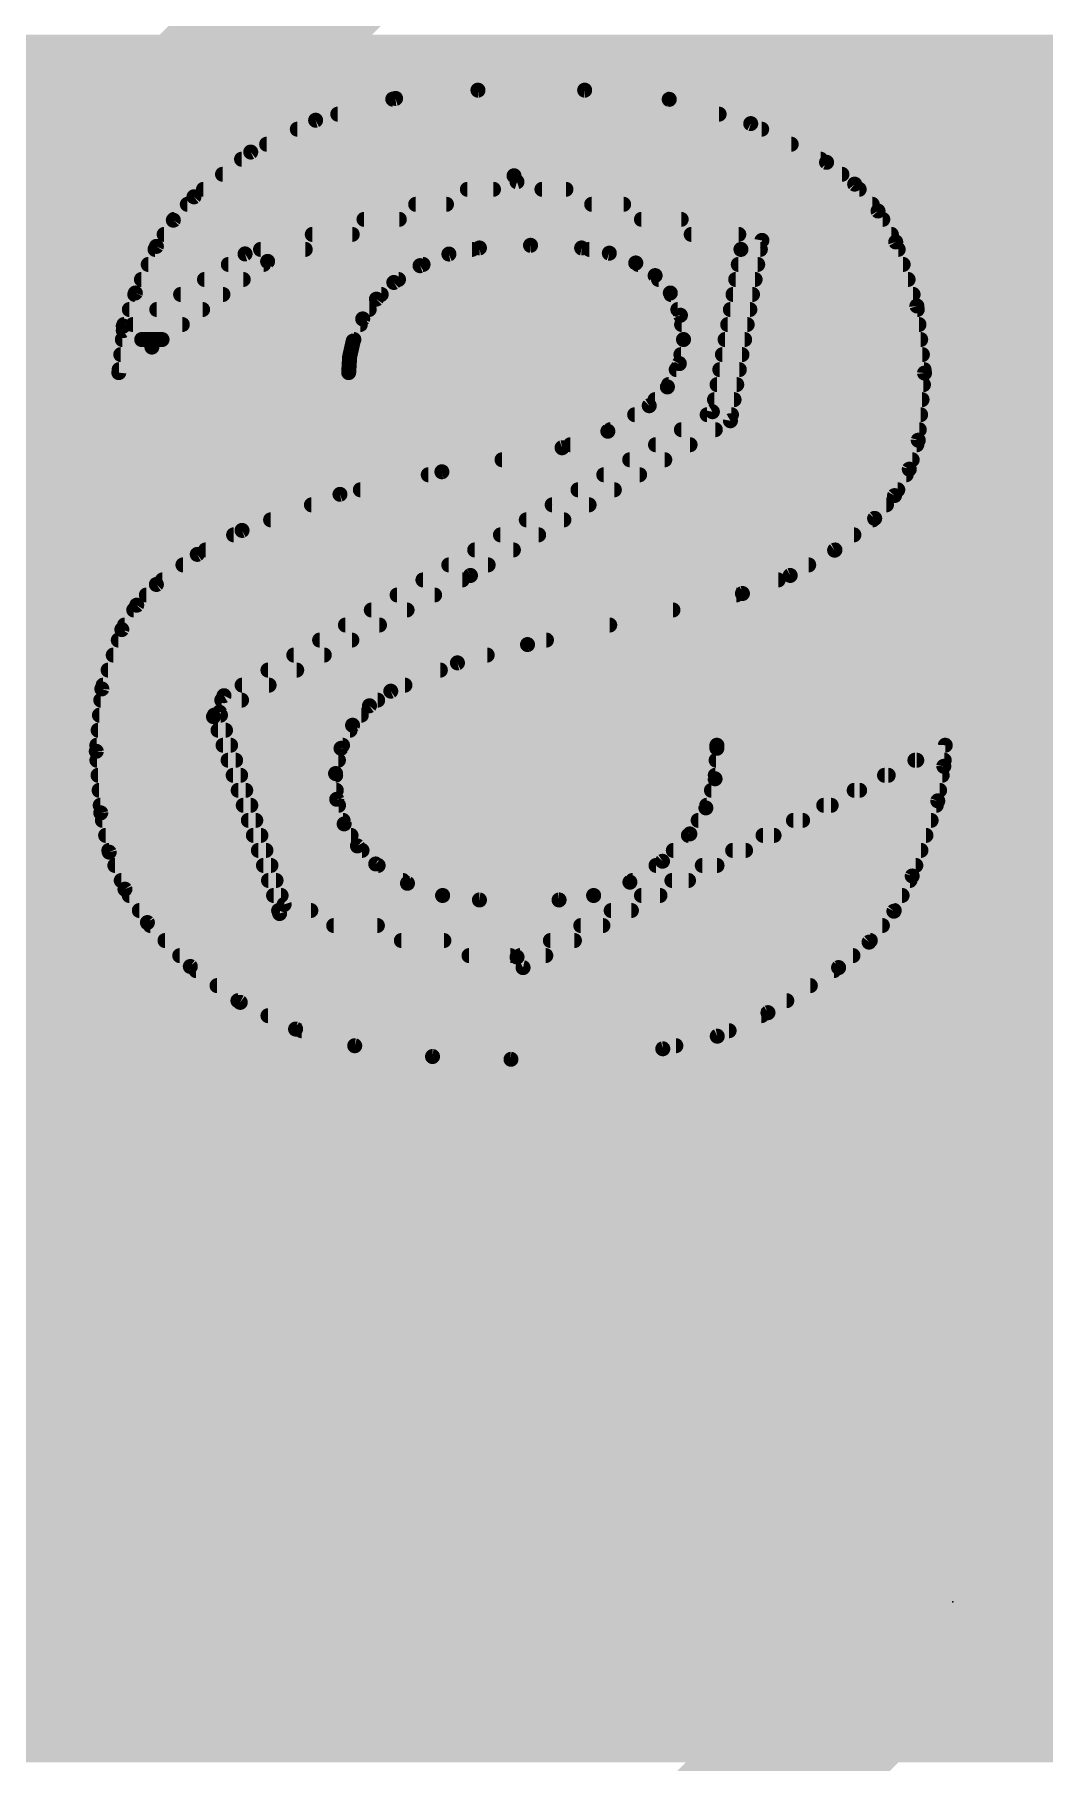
# Model space of a CAD drawing. Extents: x -29 to 78, y -15 to 28.
# Drawn here: x 27.658 to 29.365, y 11.158 to 14.079 of the extents above; entities that cross this region are included whole.
import ezdxf

# ---------------------------------------------------------------- set-up
doc = ezdxf.new("R2010")
doc.units = 0
for name, color, linetype in [('1', 12, 'CONTINUOUS'), ('201', 110, 'CONTINUOUS'), ('22', 40, 'CONTINUOUS'), ('24', 53, 'CONTINUOUS')]:
    doc.layers.add(name, color=color, linetype=linetype)

# ---------------------------------------------------------------- blocks, each defined once
blk = doc.blocks.new('RECT')
blk.add_solid([(-0.5, -0.5), (0.5, -0.5), (-0.5, 0.5), (0.5, 0.5)])

msp = doc.modelspace()

# ---------------------------------------------------------------- linework, layer by layer
at = {"layer": '1', "const_width": 0.254}
for points in [[(24.13, 10.16), (30.432, 16.462)], [(26.67, 8.89), (30.48, 12.7)]]:
    msp.add_lwpolyline(points, dxfattribs=at)
at = {"layer": '22', "const_width": 0.0254}
for points in [[(28.2681, 13.9713), (28.4074, 13.9852)], [(28.4074, 13.9852), (28.5877, 13.9852)], [(28.5877, 13.9852), (28.7307, 13.9697)], [(28.133, 13.9344), (28.2681, 13.9713)], [(28.2634, 13.97), (28.7281, 13.97)], [(28.7307, 13.9697), (28.8685, 13.9286)], [(28.0233, 13.8806), (28.133, 13.9344)], [(28.1704, 13.9446), (28.815, 13.9446)], [(28.8685, 13.9286), (28.9966, 13.8633)], [(28.0502, 13.8938), (28.9368, 13.8938)], [(28.102, 13.9192), (28.887, 13.9192)], [(27.9273, 13.8049), (28.0233, 13.8806)], [(28.0078, 13.8684), (28.9866, 13.8684)], [(28.9966, 13.8633), (29.0441, 13.8264)], [(27.9756, 13.843), (29.0227, 13.843)], [(28.0137, 13.7084), (28.4683, 13.8405)], [(28.4683, 13.8405), (28.8874, 13.7312)], [(27.8924, 13.7654), (27.9273, 13.8049)], [(27.9434, 13.8176), (28.4336, 13.8176)], [(28.4734, 13.8303), (28.0518, 13.6957)], [(28.3895, 13.8176), (28.5561, 13.8176)], [(28.8519, 13.716), (28.4734, 13.8303)], [(28.5155, 13.8176), (29.0518, 13.8176)], [(29.0441, 13.8264), (29.0836, 13.7809)], [(27.9161, 13.7922), (28.3541, 13.7922)], [(28.3021, 13.7922), (28.6535, 13.7922)], [(28.5996, 13.7922), (29.0738, 13.7922)], [(29.0836, 13.7809), (29.1135, 13.7287)], [(27.8638, 13.7211), (27.8924, 13.7654)], [(27.8937, 13.7668), (28.2745, 13.7668)], [(28.2147, 13.7668), (28.7509, 13.7668)], [(28.6837, 13.7668), (29.0917, 13.7668)], [(27.8282, 13.6423), (27.8638, 13.7211)], [(27.8769, 13.7414), (28.1949, 13.7414)], [(28.1273, 13.7414), (28.8483, 13.7414)], [(28.4099, 13.7185), (28.3583, 13.7082)], [(28.4962, 13.723), (28.4099, 13.7185)], [(28.5826, 13.7185), (28.4962, 13.723)], [(28.6294, 13.7096), (28.5826, 13.7185)], [(28.7678, 13.7414), (29.1062, 13.7414)], [(28.8874, 13.7312), (28.8341, 13.4264)], [(29.1135, 13.7287), (29.1493, 13.6204)], [(27.8079, 13.5788), (28.0137, 13.7084)], [(27.85, 13.6906), (28.0449, 13.6906)], [(28.0518, 13.6957), (27.8562, 13.5509)], [(27.8615, 13.716), (28.1154, 13.716)], [(27.9854, 13.6906), (28.3146, 13.6906)], [(28.0399, 13.716), (28.3974, 13.716)], [(28.3094, 13.6885), (28.2651, 13.6601)], [(28.3583, 13.7082), (28.3094, 13.6885)], [(28.5958, 13.716), (28.8847, 13.716)], [(28.6741, 13.6931), (28.6294, 13.7096)], [(28.7068, 13.6718), (28.6741, 13.6931)], [(28.6779, 13.6906), (28.8803, 13.6906)], [(28.8036, 13.4417), (28.8519, 13.716)], [(28.8474, 13.6906), (29.1261, 13.6906)], [(28.8519, 13.716), (29.1177, 13.716)], [(27.8385, 13.6652), (28.0106, 13.6652)], [(27.9451, 13.6652), (28.2731, 13.6652)], [(28.2651, 13.6601), (28.2357, 13.6319)], [(28.7325, 13.6423), (28.7068, 13.6718)], [(28.7126, 13.6652), (28.8759, 13.6652)], [(28.843, 13.6652), (29.1345, 13.6652)], [(27.8079, 13.5865), (27.8282, 13.6423)], [(27.8273, 13.6398), (27.9763, 13.6398)], [(27.9048, 13.6398), (28.2439, 13.6398)], [(28.2357, 13.6319), (28.2125, 13.5985)], [(28.7496, 13.6047), (28.7325, 13.6423)], [(28.7336, 13.6398), (28.8714, 13.6398)], [(28.8385, 13.6398), (29.1429, 13.6398)], [(27.8181, 13.6144), (27.942, 13.6144)], [(27.8644, 13.6144), (28.2236, 13.6144)], [(28.7452, 13.6144), (28.867, 13.6144)], [(28.7548, 13.5637), (28.7496, 13.6047)], [(28.834, 13.6144), (29.15, 13.6144)], [(29.1493, 13.6204), (29.1622, 13.507)], [(27.8003, 13.5077), (27.8079, 13.5788)], [(27.8562, 13.5509), (27.8079, 13.5865)], [(27.8088, 13.589), (27.9077, 13.589)], [(27.8241, 13.589), (28.2085, 13.589)], [(28.2125, 13.5985), (28.1965, 13.5611)], [(28.7516, 13.589), (28.8625, 13.589)], [(28.8295, 13.589), (29.1529, 13.589)], [(27.8063, 13.5636), (28.1976, 13.5636)], [(27.839, 13.5636), (27.8734, 13.5636)], [(28.1965, 13.5611), (28.1905, 13.5347)], [(28.7477, 13.523), (28.7548, 13.5637)], [(28.7548, 13.5636), (28.8581, 13.5636)], [(28.8251, 13.5636), (29.1557, 13.5636)], [(27.8008, 13.5128), (28.1892, 13.5128)], [(27.8036, 13.5382), (28.1913, 13.5382)], [(28.1905, 13.5347), (28.1889, 13.5077)], [(28.7276, 13.4836), (28.7477, 13.523)], [(28.7425, 13.5128), (28.8492, 13.5128)], [(28.7504, 13.5382), (28.8537, 13.5382)], [(28.8161, 13.5128), (29.1615, 13.5128)], [(28.8206, 13.5382), (29.1586, 13.5382)], [(28.1889, 13.5077), (27.8003, 13.5077)], [(28.6969, 13.4518), (28.7276, 13.4836)], [(28.7295, 13.4874), (28.8448, 13.4874)], [(28.8116, 13.4874), (29.1604, 13.4874)], [(29.1622, 13.507), (29.1516, 13.3934)], [(28.7067, 13.462), (28.8403, 13.462)], [(28.8072, 13.462), (29.158, 13.462)], [(27.9781, 12.9616), (28.8036, 13.4417)], [(28.8341, 13.4264), (28.3947, 13.1648)], [(28.6269, 13.4087), (28.6969, 13.4518)], [(28.6722, 13.4366), (28.8359, 13.4366)], [(28.7948, 13.4366), (29.1556, 13.4366)], [(28.5496, 13.3807), (28.6269, 13.4087)], [(28.631, 13.4112), (28.8086, 13.4112)], [(28.7512, 13.4112), (29.1533, 13.4112)], [(28.3464, 13.3401), (28.5496, 13.3807)], [(28.5637, 13.3858), (28.7659, 13.3858)], [(28.7075, 13.3858), (29.1492, 13.3858)], [(29.1516, 13.3934), (29.1365, 13.3445)], [(28.1741, 13.302), (28.3464, 13.3401)], [(28.448, 13.3604), (28.7232, 13.3604)], [(28.6638, 13.3604), (29.1414, 13.3604)], [(29.1365, 13.3445), (29.1115, 13.2998)], [(28.2086, 13.3096), (28.6379, 13.3096)], [(28.3234, 13.335), (28.6806, 13.335)], [(28.5765, 13.3096), (29.117, 13.3096)], [(28.6201, 13.335), (29.1312, 13.335)], [(28.0086, 13.241), (28.1741, 13.302)], [(28.1259, 13.2842), (28.5953, 13.2842)], [(28.5328, 13.2842), (29.0979, 13.2842)], [(29.1115, 13.2998), (29.0779, 13.2613)], [(28.0569, 13.2588), (28.5526, 13.2588)], [(28.4891, 13.2588), (29.0748, 13.2588)], [(29.0779, 13.2613), (29.0103, 13.2075)], [(27.9329, 13.2005), (28.0086, 13.241)], [(27.9944, 13.2334), (28.5099, 13.2334)], [(28.4454, 13.2334), (29.0428, 13.2334)], [(27.8638, 13.1496), (27.9329, 13.2005)], [(27.947, 13.208), (28.4673, 13.208)], [(28.4018, 13.208), (29.0109, 13.208)], [(29.0103, 13.2075), (28.9352, 13.1649)], [(27.9087, 13.1826), (28.4246, 13.1826)], [(28.3947, 13.1648), (27.9705, 12.9337)], [(28.3581, 13.1826), (28.9664, 13.1826)], [(28.9352, 13.1649), (28.8544, 13.1343)], [(27.8306, 13.1146), (27.8638, 13.1496)], [(27.8741, 13.1572), (28.3808, 13.1572)], [(28.3144, 13.1572), (28.9149, 13.1572)], [(28.8544, 13.1343), (28.4912, 13.048)], [(27.8054, 13.0734), (27.8306, 13.1146)], [(27.8256, 13.1064), (28.2875, 13.1064)], [(27.8469, 13.1318), (28.3341, 13.1318)], [(28.2271, 13.1064), (28.737, 13.1064)], [(28.2707, 13.1318), (28.8439, 13.1318)], [(27.7716, 12.9731), (27.8054, 13.0734)], [(27.81, 13.081), (28.2409, 13.081)], [(28.1834, 13.081), (28.6301, 13.081)], [(27.7994, 13.0556), (28.1943, 13.0556)], [(28.1397, 13.0556), (28.5232, 13.0556)], [(28.4912, 13.048), (28.3727, 13.0171)], [(27.7909, 13.0302), (28.1476, 13.0302)], [(28.0961, 13.0302), (28.423, 13.0302)], [(28.3727, 13.0171), (28.26, 12.9692)], [(27.7823, 13.0048), (28.101, 13.0048)], [(28.0524, 13.0048), (28.3438, 13.0048)], [(27.7622, 12.8676), (27.7716, 12.9731)], [(27.7738, 12.9794), (28.0544, 12.9794)], [(27.9603, 12.9261), (27.9781, 12.9616)], [(28.0087, 12.9794), (28.284, 12.9794)], [(28.26, 12.9692), (28.224, 12.9445)], [(27.7676, 12.9286), (27.9722, 12.9286)], [(27.7699, 12.954), (28.0078, 12.954)], [(27.9616, 12.9286), (28.2102, 12.9286)], [(27.9705, 12.9337), (28.0797, 12.6086)], [(27.9743, 12.954), (28.2378, 12.954)], [(28.224, 12.9445), (28.1954, 12.9116)], [(27.7654, 12.9032), (27.9807, 12.9032)], [(28.0721, 12.5933), (27.9603, 12.9261)], [(27.968, 12.9032), (28.1912, 12.9032)], [(28.1954, 12.9116), (28.1759, 12.8726)], [(27.7631, 12.8778), (27.9893, 12.8778)], [(27.9765, 12.8778), (28.1785, 12.8778)], [(28.1759, 12.8726), (28.1668, 12.83)], [(28.4734, 12.5197), (29.1973, 12.8778)], [(29.1973, 12.8778), (28.4836, 12.5019)], [(28.8082, 12.8211), (28.8112, 12.8727)], [(28.8112, 12.8727), (28.8112, 12.8778)], [(28.8112, 12.8778), (29.1973, 12.8778)], [(29.1973, 12.8778), (29.1948, 12.8422)], [(27.7698, 12.7635), (27.7622, 12.8676)], [(27.7633, 12.8524), (27.9978, 12.8524)], [(27.9851, 12.8524), (28.1715, 12.8524)], [(28.81, 12.8524), (29.1491, 12.8524)], [(29.146, 12.8524), (29.1955, 12.8524)], [(29.1948, 12.8422), (29.1846, 12.7838)], [(27.7652, 12.827), (28.0063, 12.827)], [(27.9936, 12.827), (28.1669, 12.827)], [(28.1668, 12.83), (28.1686, 12.7864)], [(28.7926, 12.7719), (28.8082, 12.8211)], [(28.8085, 12.827), (29.1009, 12.827)], [(29.0946, 12.827), (29.1921, 12.827)], [(27.767, 12.8016), (28.0149, 12.8016)], [(28.0021, 12.8016), (28.168, 12.8016)], [(28.1686, 12.7864), (28.1812, 12.7448)], [(28.802, 12.8016), (29.0526, 12.8016)], [(29.0433, 12.8016), (29.1877, 12.8016)], [(29.1846, 12.7838), (29.1414, 12.6568)], [(27.7689, 12.7762), (28.0234, 12.7762)], [(27.7841, 12.6971), (27.7698, 12.7635)], [(28.0107, 12.7762), (28.1717, 12.7762)], [(28.7655, 12.7279), (28.7926, 12.7719)], [(28.794, 12.7762), (29.0044, 12.7762)], [(28.9919, 12.7762), (29.182, 12.7762)], [(27.7725, 12.7508), (28.0319, 12.7508)], [(27.778, 12.7254), (28.0405, 12.7254)], [(28.0192, 12.7508), (28.1794, 12.7508)], [(28.0277, 12.7254), (28.1929, 12.7254)], [(28.1812, 12.7448), (28.2037, 12.7076)], [(28.7193, 12.6816), (28.7655, 12.7279)], [(28.763, 12.7254), (28.9079, 12.7254)], [(28.7796, 12.7508), (28.9562, 12.7508)], [(28.8892, 12.7254), (29.1647, 12.7254)], [(28.9406, 12.7508), (29.1734, 12.7508)], [(27.7835, 12.7), (28.049, 12.7)], [(27.8107, 12.6345), (27.7841, 12.6971)], [(28.0363, 12.7), (28.2114, 12.7)], [(28.2037, 12.7076), (28.2346, 12.6771)], [(28.7376, 12.7), (28.8597, 12.7)], [(28.8379, 12.7), (29.1561, 12.7)], [(27.7936, 12.6746), (28.0575, 12.6746)], [(28.0448, 12.6746), (28.2387, 12.6746)], [(28.2346, 12.6771), (28.2882, 12.6444)], [(28.6643, 12.6464), (28.7193, 12.6816)], [(28.7083, 12.6746), (28.8115, 12.6746)], [(28.7865, 12.6746), (29.1475, 12.6746)], [(27.8044, 12.6492), (28.0661, 12.6492)], [(28.0533, 12.6492), (28.2804, 12.6492)], [(28.2882, 12.6444), (28.3476, 12.6238)], [(28.6029, 12.6238), (28.6643, 12.6464)], [(28.6686, 12.6492), (28.7633, 12.6492)], [(28.7352, 12.6492), (29.1375, 12.6492)], [(29.1414, 12.6568), (29.1105, 12.5973)], [(27.8486, 12.5781), (27.8107, 12.6345)], [(27.8179, 12.6238), (28.0746, 12.6238)], [(28.0619, 12.6238), (28.3477, 12.6238)], [(28.0797, 12.6086), (28.4734, 12.5197)], [(28.3476, 12.6238), (28.4099, 12.6162)], [(28.4099, 12.6162), (28.5445, 12.6162)], [(28.5445, 12.6162), (28.6029, 12.6238)], [(28.6029, 12.6238), (28.715, 12.6238)], [(28.6838, 12.6238), (29.1243, 12.6238)], [(27.835, 12.5984), (28.1249, 12.5984)], [(27.9212, 12.5038), (27.8486, 12.5781)], [(28.0704, 12.5984), (28.6668, 12.5984)], [(28.4836, 12.5019), (28.0721, 12.5933)], [(28.6325, 12.5984), (29.1111, 12.5984)], [(29.1105, 12.5973), (29.0685, 12.5449)], [(27.8536, 12.573), (28.2374, 12.573)], [(28.1635, 12.573), (28.6186, 12.573)], [(28.5811, 12.573), (29.091, 12.573)], [(27.8784, 12.5476), (28.3498, 12.5476)], [(27.9032, 12.5222), (28.4623, 12.5222)], [(28.2779, 12.5476), (28.5704, 12.5476)], [(28.3922, 12.5222), (28.5221, 12.5222)], [(28.4785, 12.5222), (29.0413, 12.5222)], [(28.5298, 12.5476), (29.0706, 12.5476)], [(29.0685, 12.5449), (29.017, 12.5019)], [(28.0056, 12.4432), (27.9212, 12.5038)], [(27.9309, 12.4968), (29.009, 12.4968)], [(29.017, 12.5019), (28.8976, 12.4257)], [(27.9663, 12.4714), (28.9692, 12.4714)], [(28.0016, 12.446), (28.9294, 12.446)], [(28.0991, 12.398), (28.0056, 12.4432)], [(28.0524, 12.4206), (28.8866, 12.4206)], [(28.8976, 12.4257), (28.8119, 12.3859)], [(28.1991, 12.3698), (28.0991, 12.398)], [(28.1092, 12.3952), (28.8319, 12.3952)], [(28.8119, 12.3859), (28.7198, 12.3647)], [(28.3306, 12.3516), (28.1991, 12.3698)], [(28.1991, 12.3698), (28.7419, 12.3698)], [(28.4632, 12.3469), (28.3306, 12.3516)], [(28.7198, 12.3647), (28.4632, 12.3469)]]:
    msp.add_lwpolyline(points, dxfattribs=at)
at = {"layer": '22', "const_width": 0.0127}
for points in [[(28.4074, 13.9916, 1), (28.4074, 13.9789)], [(28.408, 13.9789, 1), (28.4068, 13.9915)], [(28.5884, 13.9915, 1), (28.587, 13.9789)], [(28.5877, 13.9789, 1), (28.5877, 13.9916)], [(28.2634, 13.9764, 1), (28.2634, 13.9637)], [(28.2674, 13.9776, 1), (28.2687, 13.965)], [(28.2698, 13.9651, 1), (28.2664, 13.9774)], [(28.7325, 13.9758, 1), (28.7289, 13.9636)], [(28.7281, 13.9637, 1), (28.7281, 13.9764)], [(28.73, 13.9634, 1), (28.7314, 13.976)], [(28.1313, 13.9405, 1), (28.1347, 13.9283)], [(28.1358, 13.9287, 1), (28.1302, 13.9401)], [(28.1704, 13.951, 1), (28.1704, 13.9383)], [(28.815, 13.9383, 1), (28.815, 13.951)], [(28.8714, 13.9343, 1), (28.8656, 13.923)], [(28.8667, 13.9226, 1), (28.8703, 13.9347)], [(28.0502, 13.9002, 1), (28.0502, 13.8875)], [(28.102, 13.9255, 1), (28.102, 13.9129)], [(28.887, 13.9129, 1), (28.887, 13.9255)], [(28.9368, 13.8875, 1), (28.9368, 13.9002)], [(28.0078, 13.8748, 1), (28.0078, 13.8621)], [(28.0205, 13.8863, 1), (28.0261, 13.8749)], [(28.0272, 13.8756, 1), (28.0193, 13.8856)], [(28.9866, 13.8621, 1), (28.9866, 13.8748)], [(29.0005, 13.8683, 1), (28.9927, 13.8583)], [(28.9937, 13.8576, 1), (28.9995, 13.869)], [(27.9756, 13.8493, 1), (27.9756, 13.8367)], [(28.4699, 13.8466, 1), (28.4667, 13.8344)], [(28.4701, 13.8344, 1), (28.4665, 13.8466)], [(29.0227, 13.8367, 1), (29.0227, 13.8493)], [(27.9321, 13.8007, 1), (27.9225, 13.8091)], [(27.9434, 13.8239, 1), (27.9434, 13.8113)], [(28.3895, 13.8239, 1), (28.3895, 13.8113)], [(28.4336, 13.8113, 1), (28.4336, 13.8239)], [(28.4752, 13.8364, 1), (28.4716, 13.8242)], [(28.4753, 13.8243, 1), (28.4715, 13.8363)], [(28.5155, 13.8239, 1), (28.5155, 13.8113)], [(28.5561, 13.8113, 1), (28.5561, 13.8239)], [(29.0489, 13.8305, 1), (29.0393, 13.8222)], [(29.0402, 13.8214, 1), (29.048, 13.8314)], [(29.0518, 13.8113, 1), (29.0518, 13.8239)], [(27.9161, 13.7986, 1), (27.9161, 13.7859)], [(27.9234, 13.8099, 1), (27.9312, 13.7999)], [(28.3021, 13.7986, 1), (28.3021, 13.7859)], [(28.3541, 13.7859, 1), (28.3541, 13.7986)], [(28.5996, 13.7986, 1), (28.5996, 13.7859)], [(28.6535, 13.7859, 1), (28.6535, 13.7986)], [(29.0738, 13.7859, 1), (29.0738, 13.7986)], [(29.0891, 13.7841, 1), (29.0781, 13.7778)], [(29.0788, 13.7768, 1), (29.0884, 13.7851)], [(27.8877, 13.7696, 1), (27.8972, 13.7612)], [(27.8978, 13.7619, 1), (27.8871, 13.7688)], [(27.8937, 13.7731, 1), (27.8937, 13.7605)], [(28.2147, 13.7731, 1), (28.2147, 13.7605)], [(28.2745, 13.7605, 1), (28.2745, 13.7731)], [(28.6837, 13.7731, 1), (28.6837, 13.7605)], [(28.7509, 13.7605, 1), (28.7509, 13.7731)], [(29.0917, 13.7605, 1), (29.0917, 13.7731)], [(27.8615, 13.7224, 1), (27.8615, 13.7097)], [(27.8585, 13.7245, 1), (27.8691, 13.7177)], [(27.8696, 13.7185, 1), (27.858, 13.7237)], [(27.8769, 13.7477, 1), (27.8769, 13.7351)], [(28.0399, 13.7224, 1), (28.0399, 13.7097)], [(28.1154, 13.7097, 1), (28.1154, 13.7224)], [(28.1273, 13.7477, 1), (28.1273, 13.7351)], [(28.1949, 13.7351, 1), (28.1949, 13.7477)], [(28.3974, 13.7097, 1), (28.3974, 13.7224)], [(28.4096, 13.7248, 1), (28.4102, 13.7122)], [(28.4111, 13.7123, 1), (28.4087, 13.7247)], [(28.4966, 13.7293, 1), (28.4959, 13.7166)], [(28.4966, 13.7166, 1), (28.4959, 13.7293)], [(28.5838, 13.7247, 1), (28.5814, 13.7123)], [(28.5823, 13.7122, 1), (28.5829, 13.7248)], [(28.5958, 13.7224, 1), (28.5958, 13.7097)], [(28.7678, 13.7477, 1), (28.7678, 13.7351)], [(28.8582, 13.7149, 1), (28.8456, 13.7171)], [(28.8519, 13.7224, 1), (28.8519, 13.7097)], [(28.8483, 13.7351, 1), (28.8483, 13.7477)], [(28.8937, 13.7301, 1), (28.8811, 13.7323)], [(28.8847, 13.7097, 1), (28.8847, 13.7224)], [(28.8858, 13.7251, 1), (28.889, 13.7373)], [(29.1062, 13.7351, 1), (29.1062, 13.7477)], [(29.1195, 13.7307, 1), (29.1075, 13.7267)], [(29.108, 13.7255, 1), (29.119, 13.7319)], [(29.1177, 13.7097, 1), (29.1177, 13.7224)], [(27.85, 13.6969, 1), (27.85, 13.6843)], [(27.9854, 13.6969, 1), (27.9854, 13.6843)], [(28.0119, 13.7145, 1), (28.0155, 13.7023)], [(28.0171, 13.703, 1), (28.0103, 13.7138)], [(28.0449, 13.6843, 1), (28.0449, 13.6969)], [(28.0499, 13.7017, 1), (28.0537, 13.6897)], [(28.0556, 13.6906, 1), (28.048, 13.7008)], [(28.3071, 13.6944, 1), (28.3118, 13.6826)], [(28.3129, 13.6832, 1), (28.306, 13.6939)], [(28.3146, 13.6843, 1), (28.3146, 13.6969)], [(28.357, 13.7144, 1), (28.3595, 13.702)], [(28.3606, 13.7023, 1), (28.3559, 13.7141)], [(28.6316, 13.7156, 1), (28.6272, 13.7037)], [(28.6282, 13.7034, 1), (28.6306, 13.7159)], [(28.6776, 13.6984, 1), (28.6706, 13.6878)], [(28.6779, 13.6969, 1), (28.6779, 13.6843)], [(28.6719, 13.6871, 1), (28.6763, 13.6991)], [(28.8474, 13.6969, 1), (28.8474, 13.6843)], [(28.8501, 13.7099, 1), (28.8537, 13.7221)], [(28.8803, 13.6843, 1), (28.8803, 13.6969)], [(29.1261, 13.6843, 1), (29.1261, 13.6969)], [(27.8385, 13.6715, 1), (27.8385, 13.6589)], [(27.9451, 13.6715, 1), (27.9451, 13.6589)], [(28.0106, 13.6589, 1), (28.0106, 13.6715)], [(28.2617, 13.6654, 1), (28.2685, 13.6548)], [(28.2695, 13.6555, 1), (28.2607, 13.6647)], [(28.2731, 13.6589, 1), (28.2731, 13.6715)], [(28.7116, 13.6759, 1), (28.7021, 13.6676)], [(28.7034, 13.6665, 1), (28.7103, 13.6771)], [(28.7126, 13.6715, 1), (28.7126, 13.6589)], [(28.843, 13.6715, 1), (28.843, 13.6589)], [(28.8759, 13.6589, 1), (28.8759, 13.6715)], [(29.1345, 13.6589, 1), (29.1345, 13.6715)], [(27.8273, 13.6462, 1), (27.8273, 13.6335)], [(27.8224, 13.6449, 1), (27.834, 13.6397)], [(27.8342, 13.6401, 1), (27.8222, 13.6445)], [(27.9048, 13.6462, 1), (27.9048, 13.6335)], [(27.9763, 13.6335, 1), (27.9763, 13.6462)], [(28.2313, 13.6365, 1), (28.2401, 13.6274)], [(28.2409, 13.6283, 1), (28.2305, 13.6356)], [(28.2439, 13.6335, 1), (28.2439, 13.6462)], [(28.7383, 13.6449, 1), (28.7267, 13.6397)], [(28.7336, 13.6462, 1), (28.7336, 13.6335)], [(28.7277, 13.6381, 1), (28.7373, 13.6465)], [(28.8385, 13.6462, 1), (28.8385, 13.6335)], [(28.8714, 13.6335, 1), (28.8714, 13.6462)], [(29.1429, 13.6335, 1), (29.1429, 13.6462)], [(27.8181, 13.6207, 1), (27.8181, 13.6081)], [(27.8644, 13.6207, 1), (27.8644, 13.6081)], [(27.942, 13.6081, 1), (27.942, 13.6207)], [(28.2236, 13.6081, 1), (28.2236, 13.6207)], [(28.7452, 13.6207, 1), (28.7452, 13.6081)], [(28.7559, 13.6055, 1), (28.7433, 13.6039)], [(28.7438, 13.6021, 1), (28.7554, 13.6073)], [(28.834, 13.6207, 1), (28.834, 13.6081)], [(28.867, 13.6081, 1), (28.867, 13.6207)], [(29.1556, 13.6211, 1), (29.143, 13.6196)], [(29.1433, 13.6184, 1), (29.1553, 13.6224)], [(29.15, 13.6081, 1), (29.15, 13.6207)], [(27.8117, 13.5916, 1), (27.8041, 13.5814)], [(27.8019, 13.5887, 1), (27.8139, 13.5843)], [(27.8142, 13.5781, 1), (27.8016, 13.5795)], [(27.8045, 13.5842, 1), (27.8113, 13.5734)], [(27.8088, 13.5953, 1), (27.8088, 13.5827)], [(27.8241, 13.5953, 1), (27.8241, 13.5827)], [(27.9077, 13.5827, 1), (27.9077, 13.5953)], [(28.2073, 13.6021, 1), (28.2178, 13.5949)], [(28.2184, 13.596, 1), (28.2067, 13.601)], [(28.2085, 13.5827, 1), (28.2085, 13.5953)], [(28.7516, 13.5953, 1), (28.7516, 13.5827)], [(28.8295, 13.5953, 1), (28.8295, 13.5827)], [(28.8625, 13.5827, 1), (28.8625, 13.5953)], [(29.1529, 13.5827, 1), (29.1529, 13.5953)], [(27.8063, 13.57, 1), (27.8063, 13.5573)], [(27.839, 13.57, 1), (27.839, 13.5573)], [(27.8524, 13.556, 1), (27.86, 13.5458)], [(27.8524, 13.5458, 1), (27.86, 13.556)], [(27.8734, 13.5573, 1), (27.8734, 13.57)], [(28.1907, 13.5636, 1), (28.2023, 13.5586)], [(28.2027, 13.5597, 1), (28.1903, 13.5625)], [(28.1976, 13.5573, 1), (28.1976, 13.57)], [(28.7548, 13.57, 1), (28.7548, 13.5573)], [(28.7485, 13.5629, 1), (28.7611, 13.5645)], [(28.7611, 13.5626, 1), (28.7486, 13.5648)], [(28.8251, 13.57, 1), (28.8251, 13.5573)], [(28.8581, 13.5573, 1), (28.8581, 13.57)], [(29.1557, 13.5573, 1), (29.1557, 13.57)], [(27.8008, 13.5191, 1), (27.8008, 13.5065)], [(27.8036, 13.5445, 1), (27.8036, 13.5319)], [(28.1969, 13.5343, 1), (28.1842, 13.5351)], [(28.1843, 13.5361, 1), (28.1967, 13.5333)], [(28.1892, 13.5065, 1), (28.1892, 13.5191)], [(28.1913, 13.5319, 1), (28.1913, 13.5445)], [(28.7425, 13.5191, 1), (28.7425, 13.5065)], [(28.7414, 13.5241, 1), (28.754, 13.5219)], [(28.7534, 13.5201, 1), (28.742, 13.5259)], [(28.7504, 13.5445, 1), (28.7504, 13.5319)], [(28.8161, 13.5191, 1), (28.8161, 13.5065)], [(28.8206, 13.5445, 1), (28.8206, 13.5319)], [(28.8492, 13.5065, 1), (28.8492, 13.5191)], [(28.8537, 13.5319, 1), (28.8537, 13.5445)], [(29.1586, 13.5319, 1), (29.1586, 13.5445)], [(29.1615, 13.5065, 1), (29.1615, 13.5191)], [(27.8003, 13.514, 1), (27.8003, 13.5014)], [(27.794, 13.5084, 1), (27.8066, 13.507)], [(28.1826, 13.5081, 1), (28.1952, 13.5073)], [(28.1889, 13.5014, 1), (28.1889, 13.514)], [(28.7322, 13.4792, 1), (28.723, 13.488)], [(28.7295, 13.4938, 1), (28.7295, 13.4811)], [(28.8116, 13.4938, 1), (28.8116, 13.4811)], [(28.8448, 13.4811, 1), (28.8448, 13.4938)], [(29.1685, 13.5064, 1), (29.1559, 13.5076)], [(29.1559, 13.5063, 1), (29.1685, 13.5077)], [(29.1604, 13.4811, 1), (29.1604, 13.4938)], [(28.7067, 13.4684, 1), (28.7067, 13.4557)], [(28.7219, 13.4865, 1), (28.7333, 13.4807)], [(28.8072, 13.4684, 1), (28.8072, 13.4557)], [(28.8403, 13.4557, 1), (28.8403, 13.4684)], [(29.158, 13.4557, 1), (29.158, 13.4684)], [(28.6722, 13.4429, 1), (28.6722, 13.4303)], [(28.6923, 13.4562, 1), (28.7015, 13.4474)], [(28.7002, 13.4464, 1), (28.6936, 13.4572)], [(28.7948, 13.4429, 1), (28.7948, 13.4303)], [(28.7973, 13.4428, 1), (28.8099, 13.4406)], [(28.8068, 13.4362, 1), (28.8004, 13.4472)], [(28.8373, 13.4209, 1), (28.8309, 13.4319)], [(28.8359, 13.4303, 1), (28.8359, 13.4429)], [(29.1556, 13.4303, 1), (29.1556, 13.4429)], [(28.6236, 13.4141, 1), (28.6302, 13.4033)], [(28.631, 13.4176, 1), (28.631, 13.4049)], [(28.6291, 13.4027, 1), (28.6248, 13.4146)], [(28.7512, 13.4176, 1), (28.7512, 13.4049)], [(28.8086, 13.4049, 1), (28.8086, 13.4176)], [(28.8278, 13.4275, 1), (28.8404, 13.4253)], [(29.1533, 13.4049, 1), (29.1533, 13.4176)], [(28.5474, 13.3867, 1), (28.5518, 13.3747)], [(28.5508, 13.3745, 1), (28.5484, 13.3869)], [(28.5637, 13.3922, 1), (28.5637, 13.3795)], [(28.7075, 13.3922, 1), (28.7075, 13.3795)], [(28.7659, 13.3795, 1), (28.7659, 13.3922)], [(29.1453, 13.394, 1), (29.1579, 13.3928)], [(29.1577, 13.3915, 1), (29.1455, 13.3953)], [(29.1492, 13.3795, 1), (29.1492, 13.3922)], [(28.3452, 13.3463, 1), (28.3476, 13.3339)], [(28.3478, 13.3339, 1), (28.345, 13.3463)], [(28.448, 13.3667, 1), (28.448, 13.3541)], [(28.6638, 13.3667, 1), (28.6638, 13.3541)], [(28.7232, 13.3541, 1), (28.7232, 13.3667)], [(29.1304, 13.3464, 1), (29.1425, 13.3426)], [(29.142, 13.3414, 1), (29.1309, 13.3476)], [(29.1414, 13.3541, 1), (29.1414, 13.3667)], [(28.2086, 13.316, 1), (28.2086, 13.3033)], [(28.3234, 13.3414, 1), (28.3234, 13.3287)], [(28.5765, 13.316, 1), (28.5765, 13.3033)], [(28.6201, 13.3414, 1), (28.6201, 13.3287)], [(28.6379, 13.3033, 1), (28.6379, 13.316)], [(28.6806, 13.3287, 1), (28.6806, 13.3414)], [(29.117, 13.3033, 1), (29.117, 13.316)], [(29.1312, 13.3287, 1), (29.1312, 13.3414)], [(28.1259, 13.2905, 1), (28.1259, 13.2779)], [(28.1728, 13.3082, 1), (28.1755, 13.2958)], [(28.1763, 13.296, 1), (28.172, 13.3079)], [(28.5328, 13.2905, 1), (28.5328, 13.2779)], [(28.5953, 13.2779, 1), (28.5953, 13.2905)], [(29.0979, 13.2779, 1), (29.0979, 13.2905)], [(29.106, 13.3029, 1), (29.1171, 13.2968)], [(29.1163, 13.2957, 1), (29.1068, 13.304)], [(28.0569, 13.2652, 1), (28.0569, 13.2525)], [(28.4891, 13.2652, 1), (28.4891, 13.2525)], [(28.5526, 13.2525, 1), (28.5526, 13.2652)], [(29.0731, 13.2655, 1), (29.0827, 13.2571)], [(29.0819, 13.2563, 1), (29.0739, 13.2663)], [(29.0748, 13.2525, 1), (29.0748, 13.2652)], [(27.9944, 13.2398, 1), (27.9944, 13.2271)], [(28.0064, 13.247, 1), (28.0108, 13.235)], [(28.0116, 13.2354, 1), (28.0056, 13.2466)], [(28.4454, 13.2398, 1), (28.4454, 13.2271)], [(28.5099, 13.2271, 1), (28.5099, 13.2398)], [(29.0428, 13.2271, 1), (29.0428, 13.2398)], [(27.9299, 13.2061, 1), (27.9359, 13.1949)], [(27.9367, 13.1954, 1), (27.9292, 13.2056)], [(27.947, 13.2143, 1), (27.947, 13.2017)], [(28.4018, 13.2143, 1), (28.4018, 13.2017)], [(28.4673, 13.2017, 1), (28.4673, 13.2143)], [(29.0063, 13.2125, 1), (29.0142, 13.2026)], [(29.0134, 13.202, 1), (29.0072, 13.2131)], [(29.0109, 13.2017, 1), (29.0109, 13.2143)], [(27.9087, 13.189, 1), (27.9087, 13.1763)], [(28.3581, 13.189, 1), (28.3581, 13.1763)], [(28.3915, 13.1703, 1), (28.3979, 13.1593)], [(28.3977, 13.1592, 1), (28.3917, 13.1704)], [(28.4246, 13.1763, 1), (28.4246, 13.189)], [(28.9321, 13.1704, 1), (28.9383, 13.1593)], [(28.9374, 13.1589, 1), (28.9329, 13.1708)], [(28.9664, 13.1763, 1), (28.9664, 13.189)], [(27.86, 13.1547, 1), (27.8676, 13.1445)], [(27.8684, 13.1452, 1), (27.8592, 13.154)], [(27.8741, 13.1636, 1), (27.8741, 13.1509)], [(28.3144, 13.1636, 1), (28.3144, 13.1509)], [(28.3808, 13.1509, 1), (28.3808, 13.1636)], [(28.8522, 13.1402, 1), (28.8566, 13.1284)], [(28.8559, 13.1281, 1), (28.8529, 13.1405)], [(28.9149, 13.1509, 1), (28.9149, 13.1636)], [(27.8256, 13.1128, 1), (27.8256, 13.1001)], [(27.826, 13.119, 1), (27.8352, 13.1102)], [(27.836, 13.1113, 1), (27.8251, 13.1179)], [(27.8469, 13.1381, 1), (27.8469, 13.1255)], [(28.2271, 13.1128, 1), (28.2271, 13.1001)], [(28.2707, 13.1381, 1), (28.2707, 13.1255)], [(28.2875, 13.1001, 1), (28.2875, 13.1128)], [(28.3341, 13.1255, 1), (28.3341, 13.1381)], [(28.737, 13.1001, 1), (28.737, 13.1128)], [(28.8439, 13.1255, 1), (28.8439, 13.1381)], [(27.81, 13.0874, 1), (27.81, 13.0747)], [(28.1834, 13.0874, 1), (28.1834, 13.0747)], [(28.2409, 13.0747, 1), (28.2409, 13.0874)], [(28.6301, 13.0747, 1), (28.6301, 13.0874)], [(27.7994, 13.0619, 1), (27.7994, 13.0493)], [(27.8, 13.0767, 1), (27.8108, 13.0701)], [(27.8114, 13.0714, 1), (27.7994, 13.0754)], [(28.1397, 13.0619, 1), (28.1397, 13.0493)], [(28.1943, 13.0493, 1), (28.1943, 13.0619)], [(28.4897, 13.0542, 1), (28.4927, 13.0418)], [(28.4928, 13.0419, 1), (28.4896, 13.0541)], [(28.5232, 13.0493, 1), (28.5232, 13.0619)], [(27.7909, 13.0366, 1), (27.7909, 13.0239)], [(28.0961, 13.0366, 1), (28.0961, 13.0239)], [(28.1476, 13.0239, 1), (28.1476, 13.0366)], [(28.3711, 13.0232, 1), (28.3743, 13.0109)], [(28.3752, 13.0112, 1), (28.3702, 13.0229)], [(28.423, 13.0239, 1), (28.423, 13.0366)], [(27.7823, 13.0112, 1), (27.7823, 12.9985)], [(28.0524, 13.0112, 1), (28.0524, 12.9985)], [(28.101, 12.9985, 1), (28.101, 13.0112)], [(28.3438, 12.9985, 1), (28.3438, 13.0112)], [(27.7779, 12.9725, 1), (27.7653, 12.9736)], [(27.7656, 12.9751, 1), (27.7776, 12.971)], [(27.7738, 12.9857, 1), (27.7738, 12.9731)], [(27.9749, 12.9671, 1), (27.9813, 12.9561)], [(27.9838, 12.9588, 1), (27.9724, 12.9644)], [(28.0087, 12.9857, 1), (28.0087, 12.9731)], [(28.0544, 12.9731, 1), (28.0544, 12.9857)], [(28.2575, 12.975, 1), (28.2625, 12.9634)], [(28.2636, 12.964, 1), (28.2564, 12.9744)], [(28.284, 12.9731, 1), (28.284, 12.9857)], [(27.7676, 12.935, 1), (27.7676, 12.9223)], [(27.7699, 12.9604, 1), (27.7699, 12.9477)], [(27.9616, 12.935, 1), (27.9616, 12.9223)], [(27.9765, 12.9357, 1), (27.9645, 12.9317)], [(27.9675, 12.9393, 1), (27.9735, 12.9281)], [(27.9743, 12.9604, 1), (27.9743, 12.9477)], [(27.9722, 12.9223, 1), (27.9722, 12.935)], [(28.0078, 12.9477, 1), (28.0078, 12.9604)], [(28.2102, 12.9223, 1), (28.2102, 12.935)], [(28.2204, 12.9498, 1), (28.2276, 12.9393)], [(28.2288, 12.9404, 1), (28.2192, 12.9487)], [(28.2378, 12.9477, 1), (28.2378, 12.9604)], [(27.7654, 12.9095, 1), (27.7654, 12.8969)], [(27.9663, 12.9281, 1), (27.9543, 12.9241)], [(27.9546, 12.9289, 1), (27.966, 12.9233)], [(27.968, 12.9095, 1), (27.968, 12.8969)], [(27.9807, 12.8969, 1), (27.9807, 12.9095)], [(28.1906, 12.9158, 1), (28.2002, 12.9075)], [(28.2011, 12.9088, 1), (28.1897, 12.9145)], [(28.1912, 12.8969, 1), (28.1912, 12.9095)], [(27.7631, 12.8841, 1), (27.7631, 12.8715)], [(27.9765, 12.8841, 1), (27.9765, 12.8715)], [(27.9893, 12.8715, 1), (27.9893, 12.8841)], [(28.1702, 12.8755, 1), (28.1816, 12.8698)], [(28.1821, 12.8713, 1), (28.1697, 12.874)], [(28.1785, 12.8715, 1), (28.1785, 12.8841)], [(28.8112, 12.8841, 1), (28.8112, 12.8715)], [(28.8175, 12.8723, 1), (28.8049, 12.8731)], [(28.8176, 12.8778, 1), (28.8049, 12.8778)], [(29.2036, 12.8774, 1), (29.191, 12.8782)], [(29.2003, 12.8722, 1), (29.1943, 12.8834)], [(29.2001, 12.8721, 1), (29.1945, 12.8835)], [(29.1973, 12.8715, 1), (29.1973, 12.8841)], [(27.7685, 12.8681, 1), (27.7559, 12.8671)], [(27.7559, 12.8682, 1), (27.7685, 12.867)], [(27.7633, 12.8588, 1), (27.7633, 12.8461)], [(27.9851, 12.8588, 1), (27.9851, 12.8461)], [(27.9978, 12.8461, 1), (27.9978, 12.8588)], [(28.1715, 12.8461, 1), (28.1715, 12.8588)], [(28.81, 12.8588, 1), (28.81, 12.8461)], [(28.8049, 12.8727, 1), (28.8176, 12.8727)], [(29.146, 12.8588, 1), (29.146, 12.8461)], [(29.1491, 12.8461, 1), (29.1491, 12.8588)], [(29.2011, 12.8411, 1), (29.1885, 12.8433)], [(29.1955, 12.8461, 1), (29.1955, 12.8588)], [(27.7652, 12.8333, 1), (27.7652, 12.8207)], [(27.9936, 12.8333, 1), (27.9936, 12.8207)], [(28.0063, 12.8207, 1), (28.0063, 12.8333)], [(28.1731, 12.8302, 1), (28.1604, 12.8297)], [(28.1605, 12.8313, 1), (28.173, 12.8287)], [(28.1669, 12.8207, 1), (28.1669, 12.8333)], [(28.8018, 12.8215, 1), (28.8145, 12.8208)], [(28.8142, 12.8192, 1), (28.8021, 12.823)], [(28.8085, 12.8333, 1), (28.8085, 12.8207)], [(29.0946, 12.8333, 1), (29.0946, 12.8207)], [(29.1009, 12.8207, 1), (29.1009, 12.8333)], [(29.1885, 12.8426, 1), (29.2011, 12.8418)], [(29.1921, 12.8207, 1), (29.1921, 12.8333)], [(27.767, 12.8079, 1), (27.767, 12.7953)], [(28.0021, 12.8079, 1), (28.0021, 12.7953)], [(28.0149, 12.7953, 1), (28.0149, 12.8079)], [(28.1747, 12.7882, 1), (28.1625, 12.7846)], [(28.168, 12.7953, 1), (28.168, 12.8079)], [(28.802, 12.8079, 1), (28.802, 12.7953)], [(29.0433, 12.8079, 1), (29.0433, 12.7953)], [(29.0526, 12.7953, 1), (29.0526, 12.8079)], [(29.1906, 12.7818, 1), (29.1786, 12.7858)], [(29.1877, 12.7953, 1), (29.1877, 12.8079)], [(27.7689, 12.7826, 1), (27.7689, 12.7699)], [(27.776, 12.7648, 1), (27.7636, 12.7622)], [(27.7635, 12.763, 1), (27.7761, 12.764)], [(28.0107, 12.7826, 1), (28.0107, 12.7699)], [(28.0234, 12.7699, 1), (28.0234, 12.7826)], [(28.1623, 12.7861, 1), (28.1749, 12.7867)], [(28.1717, 12.7699, 1), (28.1717, 12.7826)], [(28.7866, 12.7738, 1), (28.7987, 12.77)], [(28.798, 12.7685, 1), (28.7872, 12.7752)], [(28.794, 12.7826, 1), (28.794, 12.7699)], [(28.9919, 12.7826, 1), (28.9919, 12.7699)], [(29.0044, 12.7699, 1), (29.0044, 12.7826)], [(29.1783, 12.7849, 1), (29.1909, 12.7827)], [(29.182, 12.7699, 1), (29.182, 12.7826)], [(27.7725, 12.7571, 1), (27.7725, 12.7445)], [(27.778, 12.7317, 1), (27.778, 12.7191)], [(28.0192, 12.7571, 1), (28.0192, 12.7445)], [(28.0277, 12.7317, 1), (28.0277, 12.7191)], [(28.0319, 12.7445, 1), (28.0319, 12.7571)], [(28.0405, 12.7191, 1), (28.0405, 12.7317)], [(28.1866, 12.7481, 1), (28.1758, 12.7415)], [(28.1751, 12.743, 1), (28.1873, 12.7467)], [(28.1794, 12.7445, 1), (28.1794, 12.7571)], [(28.1929, 12.7191, 1), (28.1929, 12.7317)], [(28.763, 12.7317, 1), (28.763, 12.7191)], [(28.7601, 12.7312, 1), (28.7709, 12.7246)], [(28.77, 12.7234, 1), (28.761, 12.7324)], [(28.7796, 12.7571, 1), (28.7796, 12.7445)], [(28.8892, 12.7317, 1), (28.8892, 12.7191)], [(28.9079, 12.7191, 1), (28.9079, 12.7317)], [(28.9406, 12.7571, 1), (28.9406, 12.7445)], [(28.9562, 12.7445, 1), (28.9562, 12.7571)], [(29.1647, 12.7191, 1), (29.1647, 12.7317)], [(29.1734, 12.7445, 1), (29.1734, 12.7571)], [(27.7835, 12.7064, 1), (27.7835, 12.6937)], [(27.7899, 12.6995, 1), (27.7782, 12.6946)], [(28.0363, 12.7064, 1), (28.0363, 12.6937)], [(28.049, 12.6937, 1), (28.049, 12.7064)], [(28.2081, 12.7121, 1), (28.1992, 12.7031)], [(28.1982, 12.7043, 1), (28.2091, 12.7109)], [(28.2114, 12.6937, 1), (28.2114, 12.7064)], [(28.7376, 12.7064, 1), (28.7376, 12.6937)], [(28.8379, 12.7064, 1), (28.8379, 12.6937)], [(28.8597, 12.6937, 1), (28.8597, 12.7064)], [(29.1561, 12.6937, 1), (29.1561, 12.7064)], [(27.7779, 12.6957, 1), (27.7903, 12.6984)], [(27.7936, 12.6809, 1), (27.7936, 12.6683)], [(28.0448, 12.6809, 1), (28.0448, 12.6683)], [(28.0575, 12.6683, 1), (28.0575, 12.6809)], [(28.2379, 12.6825, 1), (28.2313, 12.6717)], [(28.2301, 12.6726, 1), (28.2391, 12.6816)], [(28.2387, 12.6683, 1), (28.2387, 12.6809)], [(28.7083, 12.6809, 1), (28.7083, 12.6683)], [(28.7148, 12.6861, 1), (28.7238, 12.6772)], [(28.7227, 12.6763, 1), (28.7159, 12.687)], [(28.7865, 12.6809, 1), (28.7865, 12.6683)], [(28.8115, 12.6683, 1), (28.8115, 12.6809)], [(29.1475, 12.6683, 1), (29.1475, 12.6809)], [(27.8044, 12.6555, 1), (27.8044, 12.6429)], [(28.0533, 12.6555, 1), (28.0533, 12.6429)], [(28.0661, 12.6429, 1), (28.0661, 12.6555)], [(28.2804, 12.6429, 1), (28.2804, 12.6555)], [(28.2903, 12.6504, 1), (28.2862, 12.6384)], [(28.2849, 12.639, 1), (28.2915, 12.6499)], [(28.6608, 12.6517, 1), (28.6677, 12.641)], [(28.6664, 12.6404, 1), (28.6621, 12.6523)], [(28.6686, 12.6555, 1), (28.6686, 12.6429)], [(28.7352, 12.6555, 1), (28.7352, 12.6429)], [(28.7633, 12.6429, 1), (28.7633, 12.6555)], [(29.1354, 12.6588, 1), (29.1474, 12.6548)], [(29.147, 12.6539, 1), (29.1358, 12.6597)], [(29.1375, 12.6429, 1), (29.1375, 12.6555)], [(27.8159, 12.638, 1), (27.8054, 12.631)], [(27.8048, 12.632, 1), (27.8165, 12.637)], [(27.8179, 12.6302, 1), (27.8179, 12.6175)], [(28.0619, 12.6302, 1), (28.0619, 12.6175)], [(28.0811, 12.6148, 1), (28.0783, 12.6024)], [(28.0746, 12.6175, 1), (28.0746, 12.6302)], [(28.3483, 12.6301, 1), (28.3468, 12.6175)], [(28.3455, 12.6178, 1), (28.3496, 12.6298)], [(28.3477, 12.6175, 1), (28.3477, 12.6302)], [(28.4099, 12.6226, 1), (28.4099, 12.6099)], [(28.4091, 12.6099, 1), (28.4107, 12.6225)], [(28.5437, 12.6225, 1), (28.5453, 12.6099)], [(28.5445, 12.6099, 1), (28.5445, 12.6226)], [(28.6029, 12.6302, 1), (28.6029, 12.6175)], [(28.6007, 12.6298, 1), (28.6051, 12.6178)], [(28.6037, 12.6175, 1), (28.6021, 12.6301)], [(28.6838, 12.6302, 1), (28.6838, 12.6175)], [(28.715, 12.6175, 1), (28.715, 12.6302)], [(29.1243, 12.6175, 1), (29.1243, 12.6302)], [(27.835, 12.6047, 1), (27.835, 12.5921)], [(27.8531, 12.5825, 1), (27.8441, 12.5737)], [(28.0704, 12.6047, 1), (28.0704, 12.5921)], [(28.0735, 12.5995, 1), (28.0707, 12.5871)], [(28.0661, 12.5913, 1), (28.0781, 12.5953)], [(28.0737, 12.6066, 1), (28.0857, 12.6106)], [(28.1249, 12.5921, 1), (28.1249, 12.6047)], [(28.6325, 12.6047, 1), (28.6325, 12.5921)], [(28.6668, 12.5921, 1), (28.6668, 12.6047)], [(29.1048, 12.6002, 1), (29.1161, 12.5943)], [(29.1154, 12.5933, 1), (29.1055, 12.6012)], [(29.1111, 12.5921, 1), (29.1111, 12.6047)], [(27.8433, 12.5746, 1), (27.8539, 12.5816)], [(27.8536, 12.5793, 1), (27.8536, 12.5667)], [(27.8784, 12.554, 1), (27.8784, 12.5413)], [(28.1635, 12.5793, 1), (28.1635, 12.5667)], [(28.2374, 12.5667, 1), (28.2374, 12.5793)], [(28.2779, 12.554, 1), (28.2779, 12.5413)], [(28.3498, 12.5413, 1), (28.3498, 12.554)], [(28.5298, 12.554, 1), (28.5298, 12.5413)], [(28.5704, 12.5413, 1), (28.5704, 12.554)], [(28.5811, 12.5793, 1), (28.5811, 12.5667)], [(28.6186, 12.5667, 1), (28.6186, 12.5793)], [(29.0706, 12.5413, 1), (29.0706, 12.554)], [(29.091, 12.5667, 1), (29.091, 12.5793)], [(27.9032, 12.5285, 1), (27.9032, 12.5159)], [(28.3922, 12.5285, 1), (28.3922, 12.5159)], [(28.4623, 12.5159, 1), (28.4623, 12.5285)], [(28.4706, 12.5254, 1), (28.4762, 12.514)], [(28.472, 12.5135, 1), (28.4748, 12.5259)], [(28.4785, 12.5285, 1), (28.4785, 12.5159)], [(28.5221, 12.5159, 1), (28.5221, 12.5285)], [(29.0413, 12.5159, 1), (29.0413, 12.5285)], [(29.0635, 12.5489, 1), (29.0734, 12.541)], [(29.0725, 12.5401, 1), (29.0644, 12.5498)], [(27.9249, 12.509, 1), (27.9175, 12.4986)], [(27.9167, 12.4994, 1), (27.9257, 12.5082)], [(27.9309, 12.5031, 1), (27.9309, 12.4905)], [(28.4806, 12.5075, 1), (28.4866, 12.4963)], [(28.4822, 12.4957, 1), (28.485, 12.5081)], [(29.009, 12.4905, 1), (29.009, 12.5031)], [(29.0129, 12.5068, 1), (29.0211, 12.497)], [(29.0204, 12.4965, 1), (29.0136, 12.5073)], [(27.9663, 12.4778, 1), (27.9663, 12.4651)], [(28.9692, 12.4651, 1), (28.9692, 12.4778)], [(28.0016, 12.4523, 1), (28.0016, 12.4397)], [(28.0083, 12.4489, 1), (28.0028, 12.4374)], [(28.0019, 12.438, 1), (28.0093, 12.4483)], [(28.9294, 12.4397, 1), (28.9294, 12.4523)], [(28.0524, 12.4269, 1), (28.0524, 12.4143)], [(28.8866, 12.4143, 1), (28.8866, 12.4269)], [(28.8942, 12.4311, 1), (28.901, 12.4203)], [(28.9003, 12.4199, 1), (28.8949, 12.4315)], [(28.1009, 12.4042, 1), (28.0974, 12.3919)], [(28.0964, 12.3923, 1), (28.1019, 12.4038)], [(28.1092, 12.4016, 1), (28.1092, 12.3889)], [(28.8092, 12.3917, 1), (28.8146, 12.3802)], [(28.8133, 12.3797, 1), (28.8105, 12.3921)], [(28.8319, 12.3889, 1), (28.8319, 12.4016)], [(28.1991, 12.3762, 1), (28.1991, 12.3635)], [(28.2, 12.3761, 1), (28.1982, 12.3635)], [(28.1974, 12.3637, 1), (28.2008, 12.3759)], [(28.3308, 12.3579, 1), (28.3303, 12.3452)], [(28.3297, 12.3453, 1), (28.3314, 12.3579)], [(28.4628, 12.3532, 1), (28.4636, 12.3406)], [(28.463, 12.3406, 1), (28.4634, 12.3532)], [(28.7184, 12.3709, 1), (28.7212, 12.3585)], [(28.7202, 12.3584, 1), (28.7194, 12.371)], [(28.7419, 12.3635, 1), (28.7419, 12.3762)]]:
    msp.add_lwpolyline(points, format="xyb", dxfattribs=at)
at = {"layer": '24'}
msp.add_point((29.21, 11.43), dxfattribs=at)

# ---------------------------------------------------------------- block references
at = {"layer": '201'}
for p, xscale, yscale in [((17.9933, 14.0208), 36.1036, 0.1168), ((17.9933, 13.904), 36.1036, 0.1168), ((17.9933, 13.7872), 36.1036, 0.1169), ((17.9349, 13.6703), 35.9867, 0.1168), ((17.9349, 13.5534), 35.9867, 0.1169), ((17.9349, 13.4366), 35.9867, 0.1168), ((17.9349, 13.3198), 35.9867, 0.1168), ((17.9349, 13.203), 35.9867, 0.1169), ((17.9349, 13.0861), 35.9867, 0.1168), ((17.9349, 12.9693), 35.9867, 0.1169), ((17.9349, 12.8524), 35.9867, 0.1168), ((17.9349, 12.7356), 35.9867, 0.1168), ((17.9349, 12.6188), 35.9867, 0.1169), ((17.9349, 12.5019), 35.9867, 0.1168), ((17.9349, 12.3851), 35.9867, 0.1169), ((17.9349, 12.2682), 35.9867, 0.1168), ((17.9349, 12.1514), 35.9867, 0.1168), ((17.9349, 12.0346), 35.9867, 0.1169), ((17.9349, 11.9177), 35.9867, 0.1168), ((17.9349, 11.8009), 35.9867, 0.1169), ((17.9349, 11.684), 35.9867, 0.1168), ((17.9349, 11.5672), 35.9867, 0.1168), ((17.9349, 11.4504), 35.9867, 0.1169), ((17.9349, 11.3335), 35.9867, 0.1168), ((17.9349, 11.2167), 35.9867, 0.1169)]:
    msp.add_blockref('RECT', p, dxfattribs=dict(at, xscale=xscale, yscale=yscale))

doc.saveas('drawing.dxf')
